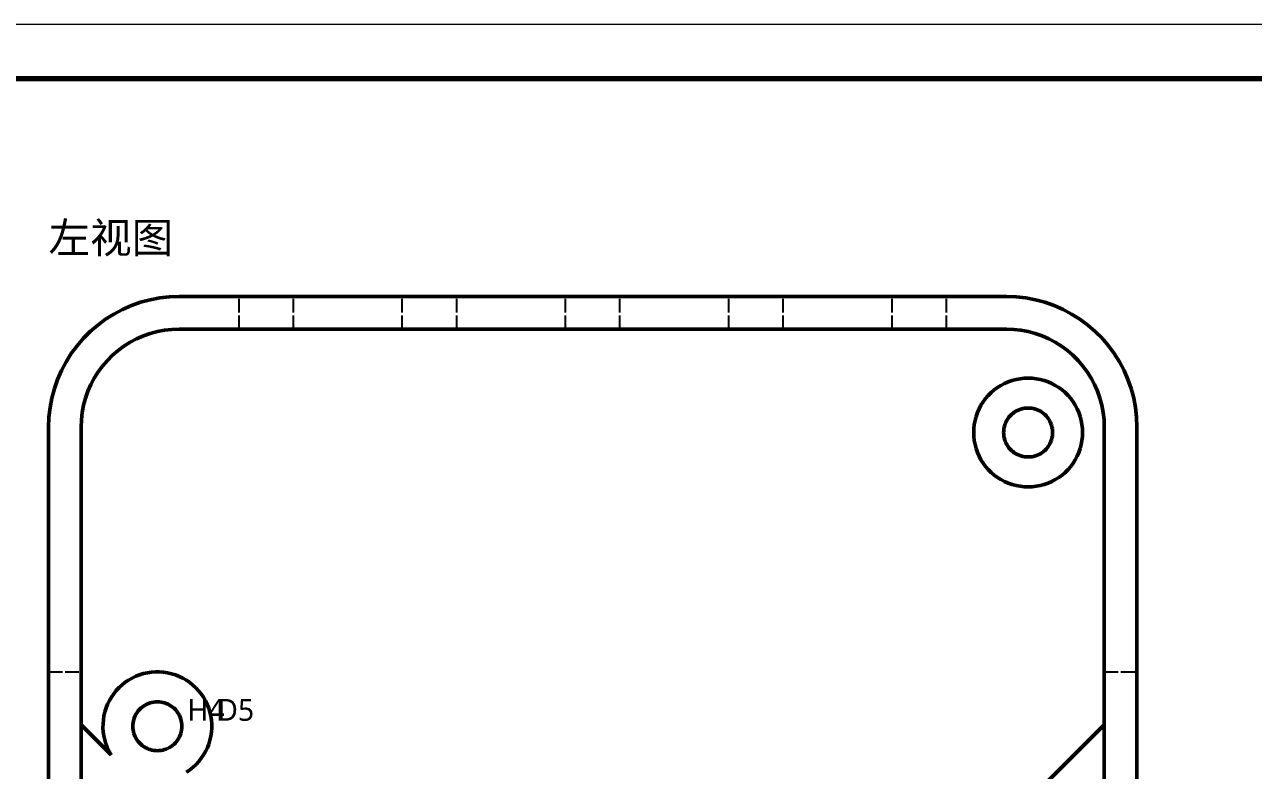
# Model space of a CAD drawing. Header units: millimetres. Extents: x 0 to 420, y 0 to 297.
# Drawn here: x 107.3 to 220.2, y 228.4 to 297 of the extents above; entities that cross this region are included whole.
import ezdxf

# ---------------------------------------------------------------- set-up
doc = ezdxf.new("R2010")
doc.units = ezdxf.units.MM
doc.linetypes.add('DASHED', pattern=[1.524, 1.27, -0.254])
for name, color, linetype, lineweight in [('DIM', 3, 'CONTINUOUS', 18), ('FRAME', 7, 'CONTINUOUS', 70), ('HIDDEN', 8, 'DASHED', 25), ('TEXT', 7, 'CONTINUOUS', 25), ('VISIBLE', 7, 'CONTINUOUS', 50)]:
    doc.layers.add(name, color=color, linetype=linetype, lineweight=lineweight)
doc.styles.add('CJK', font='NotoSansCJK-Regular.ttc')

msp = doc.modelspace()

# ---------------------------------------------------------------- linework, layer by layer
at = {"layer": 'FRAME', "lineweight": 18}
msp.add_lwpolyline([(0, 0), (420, 0), (420, 297), (0, 297)], close=True, dxfattribs=at)
at = {"layer": 'FRAME'}
msp.add_lwpolyline([(25, 5), (415, 5), (415, 292), (25, 292)], close=True, dxfattribs=at)
at = {"layer": 'HIDDEN'}
for points in [[(116.2934, 270.81163), (117.11591, 271.17048)], [(117.11591, 271.17048), (117.96294, 271.46687)], [(117.96294, 271.46687), (118.82975, 271.69913)], [(118.82975, 271.69913), (119.71149, 271.86597)], [(119.71149, 271.86597), (120.60324, 271.96645)], [(120.60324, 271.96645), (121.5, 272)], [(121.5, 272), (197.5, 272)], [(127, 269), (127, 272)], [(127, 269), (127, 272)], [(127, 272), (132, 272)], [(127, 272), (132, 272)], [(132, 269), (132, 272)], [(132, 269), (132, 272)], [(142, 269), (142, 272)], [(142, 269), (142, 272)], [(142, 272), (147, 272)], [(142, 272), (147, 272)], [(147, 269), (147, 272)], [(147, 269), (147, 272)], [(157, 269), (157, 272)], [(157, 269), (157, 272)], [(157, 272), (162, 272)], [(157, 272), (162, 272)], [(162, 269), (162, 272)], [(162, 269), (162, 272)], [(172, 269), (172, 272)], [(172, 269), (172, 272)], [(172, 272), (177, 272)], [(172, 272), (177, 272)], [(177, 269), (177, 272)], [(177, 269), (177, 272)], [(187, 269), (187, 272)], [(187, 269), (187, 272)], [(187, 272), (192, 272)], [(187, 272), (192, 272)], [(192, 269), (192, 272)], [(192, 269), (192, 272)], [(197.5, 272), (198.39676, 271.96645)], [(198.39676, 271.96645), (199.28851, 271.86597)], [(199.28851, 271.86597), (200.17025, 271.69913)], [(200.17025, 271.69913), (201.03706, 271.46687)], [(201.03706, 271.46687), (201.88409, 271.17048)], [(201.88409, 271.17048), (202.7066, 270.81163)], [(114.01812, 269.38198), (114.74016, 269.91487)], [(114.74016, 269.91487), (115.5, 270.3923)], [(115.5, 270.3923), (116.2934, 270.81163)], [(202.7066, 270.81163), (203.5, 270.3923)], [(203.5, 270.3923), (204.25984, 269.91487)], [(204.25984, 269.91487), (204.98188, 269.38198)], [(112.70338, 268.16207), (113.33793, 268.79662)], [(113.33793, 268.79662), (114.01812, 269.38198)], [(118.8472, 268.60016), (119.49731, 268.77435)], [(118.8472, 268.60016), (119.49731, 268.77435)], [(118.8472, 268.60016), (119.49731, 268.77435)], [(119.49731, 268.77435), (120.15862, 268.89948)], [(119.49731, 268.77435), (120.15862, 268.89948)], [(119.49731, 268.77435), (120.15862, 268.89948)], [(120.15862, 268.89948), (120.82743, 268.97483)], [(120.15862, 268.89948), (120.82743, 268.97483)], [(120.15862, 268.89948), (120.82743, 268.97483)], [(120.82743, 268.97483), (121.5, 269)], [(120.82743, 268.97483), (121.5, 269)], [(120.82743, 268.97483), (121.5, 269)], [(121.5, 269), (197.5, 269)], [(121.5, 269), (197.5, 269)], [(121.5, 269), (197.5, 269)], [(127, 269), (132, 269)], [(127, 269), (132, 269)], [(142, 269), (147, 269)], [(142, 269), (147, 269)], [(157, 269), (162, 269)], [(157, 269), (162, 269)], [(172, 269), (177, 269)], [(172, 269), (177, 269)], [(187, 269), (192, 269)], [(187, 269), (192, 269)], [(197.5, 269), (198.17257, 268.97483)], [(197.5, 269), (198.17257, 268.97483)], [(197.5, 269), (198.17257, 268.97483)], [(198.17257, 268.97483), (198.84138, 268.89948)], [(198.17257, 268.97483), (198.84138, 268.89948)], [(198.17257, 268.97483), (198.84138, 268.89948)], [(198.84138, 268.89948), (199.50269, 268.77435)], [(198.84138, 268.89948), (199.50269, 268.77435)], [(198.84138, 268.89948), (199.50269, 268.77435)], [(199.50269, 268.77435), (200.1528, 268.60016)], [(199.50269, 268.77435), (200.1528, 268.60016)], [(199.50269, 268.77435), (200.1528, 268.60016)], [(204.98188, 269.38198), (205.66207, 268.79662)], [(205.66207, 268.79662), (206.29662, 268.16207)], [(112.11802, 267.48188), (112.70338, 268.16207)], [(116.43012, 267.43615), (117, 267.79423)], [(116.43012, 267.43615), (117, 267.79423)], [(116.43012, 267.43615), (117, 267.79423)], [(117, 267.79423), (117.59505, 268.10872)], [(117, 267.79423), (117.59505, 268.10872)], [(117, 267.79423), (117.59505, 268.10872)], [(117.59505, 268.10872), (118.21193, 268.37786)], [(117.59505, 268.10872), (118.21193, 268.37786)], [(117.59505, 268.10872), (118.21193, 268.37786)], [(118.21193, 268.37786), (118.8472, 268.60016)], [(118.21193, 268.37786), (118.8472, 268.60016)], [(118.21193, 268.37786), (118.8472, 268.60016)], [(200.1528, 268.60016), (200.78807, 268.37786)], [(200.1528, 268.60016), (200.78807, 268.37786)], [(200.1528, 268.60016), (200.78807, 268.37786)], [(200.78807, 268.37786), (201.40495, 268.10872)], [(200.78807, 268.37786), (201.40495, 268.10872)], [(200.78807, 268.37786), (201.40495, 268.10872)], [(201.40495, 268.10872), (202, 267.79423)], [(201.40495, 268.10872), (202, 267.79423)], [(201.40495, 268.10872), (202, 267.79423)], [(202, 267.79423), (202.56988, 267.43615)], [(202, 267.79423), (202.56988, 267.43615)], [(202, 267.79423), (202.56988, 267.43615)], [(206.29662, 268.16207), (206.88198, 267.48188)], [(111.1077, 266), (111.58513, 266.75984)], [(111.58513, 266.75984), (112.11802, 267.48188)], [(114.90253, 266.12155), (115.37845, 266.59747)], [(114.90253, 266.12155), (115.37845, 266.59747)], [(114.90253, 266.12155), (115.37845, 266.59747)], [(115.37845, 266.59747), (115.88859, 267.03648)], [(115.37845, 266.59747), (115.88859, 267.03648)], [(115.37845, 266.59747), (115.88859, 267.03648)], [(115.88859, 267.03648), (116.43012, 267.43615)], [(115.88859, 267.03648), (116.43012, 267.43615)], [(115.88859, 267.03648), (116.43012, 267.43615)], [(202.56988, 267.43615), (203.11141, 267.03648)], [(202.56988, 267.43615), (203.11141, 267.03648)], [(202.56988, 267.43615), (203.11141, 267.03648)], [(203.11141, 267.03648), (203.62155, 266.59747)], [(203.11141, 267.03648), (203.62155, 266.59747)], [(203.11141, 267.03648), (203.62155, 266.59747)], [(203.62155, 266.59747), (204.09747, 266.12155)], [(203.62155, 266.59747), (204.09747, 266.12155)], [(203.62155, 266.59747), (204.09747, 266.12155)], [(206.88198, 267.48188), (207.41487, 266.75984)], [(207.41487, 266.75984), (207.8923, 266)], [(110.68837, 265.2066), (111.1077, 266)], [(114.06385, 265.06988), (114.46352, 265.61141)], [(114.06385, 265.06988), (114.46352, 265.61141)], [(114.06385, 265.06988), (114.46352, 265.61141)], [(114.46352, 265.61141), (114.90253, 266.12155)], [(114.46352, 265.61141), (114.90253, 266.12155)], [(114.46352, 265.61141), (114.90253, 266.12155)], [(204.09747, 266.12155), (204.53648, 265.61141)], [(204.09747, 266.12155), (204.53648, 265.61141)], [(204.09747, 266.12155), (204.53648, 265.61141)], [(204.53648, 265.61141), (204.93615, 265.06988)], [(204.53648, 265.61141), (204.93615, 265.06988)], [(204.53648, 265.61141), (204.93615, 265.06988)], [(207.8923, 266), (208.31163, 265.2066)], [(110.03313, 263.53706), (110.32952, 264.38409)], [(110.32952, 264.38409), (110.68837, 265.2066)], [(113.39128, 263.90495), (113.70577, 264.5)], [(113.39128, 263.90495), (113.70577, 264.5)], [(113.39128, 263.90495), (113.70577, 264.5)], [(113.70577, 264.5), (114.06385, 265.06988)], [(113.70577, 264.5), (114.06385, 265.06988)], [(113.70577, 264.5), (114.06385, 265.06988)], [(198.02622, 264.27786), (197.67329, 264.15437)], [(198.3874, 264.37464), (198.02622, 264.27786)], [(198.75479, 264.44415), (198.3874, 264.37464)], [(199.12635, 264.48602), (198.75479, 264.44415)], [(199.5, 264.5), (199.12635, 264.48602)], [(199.87365, 264.48602), (199.5, 264.5)], [(200.24521, 264.44415), (199.87365, 264.48602)], [(200.6126, 264.37464), (200.24521, 264.44415)], [(200.97378, 264.27786), (200.6126, 264.37464)], [(201.32671, 264.15437), (200.97378, 264.27786)], [(204.93615, 265.06988), (205.29423, 264.5)], [(204.93615, 265.06988), (205.29423, 264.5)], [(204.93615, 265.06988), (205.29423, 264.5)], [(205.29423, 264.5), (205.60872, 263.90495)], [(205.29423, 264.5), (205.60872, 263.90495)], [(205.29423, 264.5), (205.60872, 263.90495)], [(208.31163, 265.2066), (208.67048, 264.38409)], [(208.67048, 264.38409), (208.96687, 263.53706)], [(109.80087, 262.67025), (110.03313, 263.53706)], [(112.89984, 262.6528), (113.12214, 263.28807)], [(112.89984, 262.6528), (113.12214, 263.28807)], [(112.89984, 262.6528), (113.12214, 263.28807)], [(113.12214, 263.28807), (113.39128, 263.90495)], [(113.12214, 263.28807), (113.39128, 263.90495)], [(113.12214, 263.28807), (113.39128, 263.90495)], [(196.09914, 263.16526), (195.83474, 262.90086)], [(196.38255, 263.40916), (196.09914, 263.16526)], [(196.6834, 263.63119), (196.38255, 263.40916)], [(197, 263.83013), (196.6834, 263.63119)], [(197.33058, 264.00484), (197, 263.83013)], [(197.67329, 264.15437), (197.33058, 264.00484)], [(201.66942, 264.00484), (201.32671, 264.15437)], [(202, 263.83013), (201.66942, 264.00484)], [(202.3166, 263.63119), (202, 263.83013)], [(202.61745, 263.40916), (202.3166, 263.63119)], [(202.90086, 263.16526), (202.61745, 263.40916)], [(203.16526, 262.90086), (202.90086, 263.16526)], [(205.60872, 263.90495), (205.87786, 263.28807)], [(205.60872, 263.90495), (205.87786, 263.28807)], [(205.60872, 263.90495), (205.87786, 263.28807)], [(205.87786, 263.28807), (206.10016, 262.6528)], [(205.87786, 263.28807), (206.10016, 262.6528)], [(205.87786, 263.28807), (206.10016, 262.6528)], [(208.96687, 263.53706), (209.19913, 262.67025)], [(109.63403, 261.78851), (109.80087, 262.67025)], [(112.60052, 261.34138), (112.72565, 262.00269)], [(112.60052, 261.34138), (112.72565, 262.00269)], [(112.60052, 261.34138), (112.72565, 262.00269)], [(112.72565, 262.00269), (112.89984, 262.6528)], [(112.72565, 262.00269), (112.89984, 262.6528)], [(112.72565, 262.00269), (112.89984, 262.6528)], [(195.16987, 262), (194.99516, 261.66942)], [(195.36881, 262.3166), (195.16987, 262)], [(195.59084, 262.61745), (195.36881, 262.3166)], [(195.83474, 262.90086), (195.59084, 262.61745)], [(203.40916, 262.61745), (203.16526, 262.90086)], [(203.63119, 262.3166), (203.40916, 262.61745)], [(203.83013, 262), (203.63119, 262.3166)], [(204.00484, 261.66942), (203.83013, 262)], [(206.10016, 262.6528), (206.27435, 262.00269)], [(206.10016, 262.6528), (206.27435, 262.00269)], [(206.10016, 262.6528), (206.27435, 262.00269)], [(206.27435, 262.00269), (206.39948, 261.34138)], [(206.27435, 262.00269), (206.39948, 261.34138)], [(206.27435, 262.00269), (206.39948, 261.34138)], [(209.19913, 262.67025), (209.36597, 261.78851)], [(109.5, 260), (109.53355, 260.89676)], [(109.53355, 260.89676), (109.63403, 261.78851)], [(112.52517, 260.67257), (112.60052, 261.34138)], [(112.52517, 260.67257), (112.60052, 261.34138)], [(112.52517, 260.67257), (112.60052, 261.34138)], [(194.72214, 260.97378), (194.62536, 260.6126)], [(194.84563, 261.32671), (194.72214, 260.97378)], [(194.99516, 261.66942), (194.84563, 261.32671)], [(197.74088, 260.90285), (197.64096, 260.76747)], [(197.85063, 261.03039), (197.74088, 260.90285)], [(197.96961, 261.14937), (197.85063, 261.03039)], [(198.09715, 261.25912), (197.96961, 261.14937)], [(198.23253, 261.35904), (198.09715, 261.25912)], [(198.375, 261.44856), (198.23253, 261.35904)], [(198.52376, 261.52718), (198.375, 261.44856)], [(198.67798, 261.59447), (198.52376, 261.52718)], [(198.8368, 261.65004), (198.67798, 261.59447)], [(198.99933, 261.69359), (198.8368, 261.65004)], [(199.16465, 261.72487), (198.99933, 261.69359)], [(199.33186, 261.74371), (199.16465, 261.72487)], [(199.5, 261.75), (199.33186, 261.74371)], [(199.66814, 261.74371), (199.5, 261.75)], [(199.83535, 261.72487), (199.66814, 261.74371)], [(200.00067, 261.69359), (199.83535, 261.72487)], [(200.1632, 261.65004), (200.00067, 261.69359)], [(200.32202, 261.59447), (200.1632, 261.65004)], [(200.47624, 261.52718), (200.32202, 261.59447)], [(200.625, 261.44856), (200.47624, 261.52718)], [(200.76747, 261.35904), (200.625, 261.44856)], [(200.90285, 261.25912), (200.76747, 261.35904)], [(201.03039, 261.14937), (200.90285, 261.25912)], [(201.14937, 261.03039), (201.03039, 261.14937)], [(201.25912, 260.90285), (201.14937, 261.03039)], [(201.35904, 260.76747), (201.25912, 260.90285)], [(204.15437, 261.32671), (204.00484, 261.66942)], [(204.27786, 260.97378), (204.15437, 261.32671)], [(204.37464, 260.6126), (204.27786, 260.97378)], [(206.39948, 261.34138), (206.47483, 260.67257)], [(206.39948, 261.34138), (206.47483, 260.67257)], [(206.39948, 261.34138), (206.47483, 260.67257)], [(209.36597, 261.78851), (209.46645, 260.89676)], [(209.46645, 260.89676), (209.5, 260)], [(109.5, 145), (109.5, 260)], [(112.5, 260), (112.52517, 260.67257)], [(112.5, 260), (112.52517, 260.67257)], [(112.5, 260), (112.52517, 260.67257)], [(112.5, 232.62132), (112.5, 260)], [(112.5, 237.5), (112.5, 260)], [(112.5, 237.5), (112.5, 260)], [(194.51398, 259.87365), (194.5, 259.5)], [(194.55585, 260.24521), (194.51398, 259.87365)], [(194.62536, 260.6126), (194.55585, 260.24521)], [(197.27513, 259.83535), (197.25629, 259.66814)], [(197.30641, 260.00067), (197.27513, 259.83535)], [(197.34996, 260.1632), (197.30641, 260.00067)], [(197.40553, 260.32202), (197.34996, 260.1632)], [(197.47282, 260.47624), (197.40553, 260.32202)], [(197.55144, 260.625), (197.47282, 260.47624)], [(197.64096, 260.76747), (197.55144, 260.625)], [(201.44856, 260.625), (201.35904, 260.76747)], [(201.52718, 260.47624), (201.44856, 260.625)], [(201.59447, 260.32202), (201.52718, 260.47624)], [(201.65004, 260.1632), (201.59447, 260.32202)], [(201.69359, 260.00067), (201.65004, 260.1632)], [(201.72487, 259.83535), (201.69359, 260.00067)], [(201.74371, 259.66814), (201.72487, 259.83535)], [(204.44415, 260.24521), (204.37464, 260.6126)], [(204.48602, 259.87365), (204.44415, 260.24521)], [(204.5, 259.5), (204.48602, 259.87365)], [(206.47483, 260.67257), (206.5, 260)], [(206.47483, 260.67257), (206.5, 260)], [(206.47483, 260.67257), (206.5, 260)], [(206.5, 260), (206.5, 232.62132)], [(206.5, 260), (206.5, 237.5)], [(206.5, 260), (206.5, 237.5)], [(209.5, 260), (209.5, 145)], [(194.5, 259.5), (194.51398, 259.12635)], [(194.51398, 259.12635), (194.55585, 258.75479)], [(194.55585, 258.75479), (194.62536, 258.3874)], [(197.25629, 259.66814), (197.25, 259.5)], [(197.25, 259.5), (197.25629, 259.33186)], [(197.25629, 259.33186), (197.27513, 259.16465)], [(197.27513, 259.16465), (197.30641, 258.99933)], [(197.30641, 258.99933), (197.34996, 258.8368)], [(197.34996, 258.8368), (197.40553, 258.67798)], [(197.40553, 258.67798), (197.47282, 258.52376)], [(201.52718, 258.52376), (201.59447, 258.67798)], [(201.59447, 258.67798), (201.65004, 258.8368)], [(201.65004, 258.8368), (201.69359, 258.99933)], [(201.69359, 258.99933), (201.72487, 259.16465)], [(201.72487, 259.16465), (201.74371, 259.33186)], [(201.75, 259.5), (201.74371, 259.66814)], [(201.74371, 259.33186), (201.75, 259.5)], [(204.37464, 258.3874), (204.44415, 258.75479)], [(204.44415, 258.75479), (204.48602, 259.12635)], [(204.48602, 259.12635), (204.5, 259.5)], [(194.62536, 258.3874), (194.72214, 258.02622)], [(194.72214, 258.02622), (194.84563, 257.67329)], [(194.84563, 257.67329), (194.99516, 257.33058)], [(197.47282, 258.52376), (197.55144, 258.375)], [(197.55144, 258.375), (197.64096, 258.23253)], [(197.64096, 258.23253), (197.74088, 258.09715)], [(197.74088, 258.09715), (197.85063, 257.96961)], [(197.85063, 257.96961), (197.96961, 257.85063)], [(197.96961, 257.85063), (198.09715, 257.74088)], [(198.09715, 257.74088), (198.23253, 257.64096)], [(198.23253, 257.64096), (198.375, 257.55144)], [(198.375, 257.55144), (198.52376, 257.47282)], [(198.52376, 257.47282), (198.67798, 257.40553)], [(200.32202, 257.40553), (200.47624, 257.47282)], [(200.47624, 257.47282), (200.625, 257.55144)], [(200.625, 257.55144), (200.76747, 257.64096)], [(200.76747, 257.64096), (200.90285, 257.74088)], [(200.90285, 257.74088), (201.03039, 257.85063)], [(201.03039, 257.85063), (201.14937, 257.96961)], [(201.14937, 257.96961), (201.25912, 258.09715)], [(201.25912, 258.09715), (201.35904, 258.23253)], [(201.35904, 258.23253), (201.44856, 258.375)], [(201.44856, 258.375), (201.52718, 258.52376)], [(204.00484, 257.33058), (204.15437, 257.67329)], [(204.15437, 257.67329), (204.27786, 258.02622)], [(204.27786, 258.02622), (204.37464, 258.3874)], [(194.99516, 257.33058), (195.16987, 257)], [(195.16987, 257), (195.36881, 256.6834)], [(195.36881, 256.6834), (195.59084, 256.38255)], [(195.59084, 256.38255), (195.83474, 256.09914)], [(198.67798, 257.40553), (198.8368, 257.34996)], [(198.8368, 257.34996), (198.99933, 257.30641)], [(198.99933, 257.30641), (199.16465, 257.27513)], [(199.16465, 257.27513), (199.33186, 257.25629)], [(199.33186, 257.25629), (199.5, 257.25)], [(199.5, 257.25), (199.66814, 257.25629)], [(199.66814, 257.25629), (199.83535, 257.27513)], [(199.83535, 257.27513), (200.00067, 257.30641)], [(200.00067, 257.30641), (200.1632, 257.34996)], [(200.1632, 257.34996), (200.32202, 257.40553)], [(203.16526, 256.09914), (203.40916, 256.38255)], [(203.40916, 256.38255), (203.63119, 256.6834)], [(203.63119, 256.6834), (203.83013, 257)], [(203.83013, 257), (204.00484, 257.33058)], [(195.83474, 256.09914), (196.09914, 255.83474)], [(196.09914, 255.83474), (196.38255, 255.59084)], [(196.38255, 255.59084), (196.6834, 255.36881)], [(196.6834, 255.36881), (197, 255.16987)], [(197, 255.16987), (197.33058, 254.99516)], [(201.66942, 254.99516), (202, 255.16987)], [(202, 255.16987), (202.3166, 255.36881)], [(202.3166, 255.36881), (202.61745, 255.59084)], [(202.61745, 255.59084), (202.90086, 255.83474)], [(202.90086, 255.83474), (203.16526, 256.09914)], [(197.33058, 254.99516), (197.67329, 254.84563)], [(197.67329, 254.84563), (198.02622, 254.72214)], [(198.02622, 254.72214), (198.3874, 254.62536)], [(198.3874, 254.62536), (198.75479, 254.55585)], [(198.75479, 254.55585), (199.12635, 254.51398)], [(199.12635, 254.51398), (199.5, 254.5)], [(199.5, 254.5), (199.87365, 254.51398)], [(199.87365, 254.51398), (200.24521, 254.55585)], [(200.24521, 254.55585), (200.6126, 254.62536)], [(200.6126, 254.62536), (200.97378, 254.72214)], [(200.97378, 254.72214), (201.32671, 254.84563)], [(201.32671, 254.84563), (201.66942, 254.99516)], [(109.5, 237.5), (112.5, 237.5)], [(109.5, 237.5), (112.5, 237.5)], [(109.5, 145), (109.5, 237.5)], [(109.5, 145), (109.5, 237.5)], [(117.86569, 237.22536), (117.51824, 237.09049)], [(118.22222, 237.33397), (117.86569, 237.22536)], [(118.58585, 237.41572), (118.22222, 237.33397)], [(118.95456, 237.47016), (118.58585, 237.41572)], [(119.3263, 237.49698), (118.95456, 237.47016)], [(119.699, 237.49604), (119.3263, 237.49698)], [(120.0706, 237.46733), (119.699, 237.49604)], [(120.43903, 237.41103), (120.0706, 237.46733)], [(120.80225, 237.32744), (120.43903, 237.41103)], [(121.15822, 237.21702), (120.80225, 237.32744)], [(121.50498, 237.0804), (121.15822, 237.21702)], [(206.5, 237.5), (209.5, 237.5)], [(206.5, 237.5), (209.5, 237.5)], [(209.5, 237.5), (209.5, 145)], [(209.5, 237.5), (209.5, 145)], [(115.98241, 236.05339), (115.7275, 235.7815)], [(116.25688, 236.30554), (115.98241, 236.05339)], [(116.54936, 236.53655), (116.25688, 236.30554)], [(116.85824, 236.74513), (116.54936, 236.53655)], [(117.1818, 236.93012), (116.85824, 236.74513)], [(117.51824, 237.09049), (117.1818, 236.93012)], [(121.84061, 236.91832), (121.50498, 237.0804)], [(122.16322, 236.7317), (121.84061, 236.91832)], [(122.47104, 236.52156), (122.16322, 236.7317)], [(122.76235, 236.28907), (122.47104, 236.52156)], [(123.03553, 236.03553), (122.76235, 236.28907)], [(123.28907, 235.76235), (123.03553, 236.03553)], [(115.09359, 234.86295), (114.92981, 234.52815)], [(115.28184, 235.18462), (115.09359, 234.86295)], [(115.49354, 235.49137), (115.28184, 235.18462)], [(115.7275, 235.7815), (115.49354, 235.49137)], [(123.52156, 235.47104), (123.28907, 235.76235)], [(123.7317, 235.16322), (123.52156, 235.47104)], [(123.91832, 234.84061), (123.7317, 235.16322)], [(124.0804, 234.50498), (123.91832, 234.84061)], [(114.67922, 233.82667), (114.59379, 233.46389)], [(114.79143, 234.18209), (114.67922, 233.82667)], [(114.92981, 234.52815), (114.79143, 234.18209)], [(117.64096, 233.76747), (117.55144, 233.625)], [(117.74088, 233.90285), (117.64096, 233.76747)], [(117.85063, 234.03039), (117.74088, 233.90285)], [(117.96961, 234.14937), (117.85063, 234.03039)], [(118.09715, 234.25912), (117.96961, 234.14937)], [(118.23253, 234.35904), (118.09715, 234.25912)], [(118.375, 234.44856), (118.23253, 234.35904)], [(118.52376, 234.52718), (118.375, 234.44856)], [(118.67798, 234.59447), (118.52376, 234.52718)], [(118.8368, 234.65004), (118.67798, 234.59447)], [(118.99933, 234.69359), (118.8368, 234.65004)], [(119.16465, 234.72487), (118.99933, 234.69359)], [(119.33186, 234.74371), (119.16465, 234.72487)], [(119.5, 234.75), (119.33186, 234.74371)], [(119.66814, 234.74371), (119.5, 234.75)], [(119.83535, 234.72487), (119.66814, 234.74371)], [(120.00067, 234.69359), (119.83535, 234.72487)], [(120.1632, 234.65004), (120.00067, 234.69359)], [(120.32202, 234.59447), (120.1632, 234.65004)], [(120.47624, 234.52718), (120.32202, 234.59447)], [(120.625, 234.44856), (120.47624, 234.52718)], [(120.76747, 234.35904), (120.625, 234.44856)], [(120.90285, 234.25912), (120.76747, 234.35904)], [(121.03039, 234.14937), (120.90285, 234.25912)], [(121.14937, 234.03039), (121.03039, 234.14937)], [(121.25912, 233.90285), (121.14937, 234.03039)], [(121.35904, 233.76747), (121.25912, 233.90285)], [(121.44856, 233.625), (121.35904, 233.76747)], [(124.21702, 234.15822), (124.0804, 234.50498)], [(124.32744, 233.80225), (124.21702, 234.15822)], [(124.41103, 233.43903), (124.32744, 233.80225)], [(112.5, 232.62132), (115.24155, 229.87977)], [(112.5, 228.37868), (112.5, 232.62132)], [(114.50503, 232.7243), (114.5022, 232.3516)], [(114.53562, 233.09575), (114.50503, 232.7243)], [(114.59379, 233.46389), (114.53562, 233.09575)], [(117.25629, 232.66814), (117.25, 232.5)], [(117.27513, 232.83535), (117.25629, 232.66814)], [(117.30641, 233.00067), (117.27513, 232.83535)], [(117.34996, 233.1632), (117.30641, 233.00067)], [(117.40553, 233.32202), (117.34996, 233.1632)], [(117.47282, 233.47624), (117.40553, 233.32202)], [(117.55144, 233.625), (117.47282, 233.47624)], [(121.52718, 233.47624), (121.44856, 233.625)], [(121.59447, 233.32202), (121.52718, 233.47624)], [(121.65004, 233.1632), (121.59447, 233.32202)], [(121.69359, 233.00067), (121.65004, 233.1632)], [(121.72487, 232.83535), (121.69359, 233.00067)], [(121.74371, 232.66814), (121.72487, 232.83535)], [(121.75, 232.5), (121.74371, 232.66814)], [(124.46733, 233.0706), (124.41103, 233.43903)], [(124.49604, 232.699), (124.46733, 233.0706)], [(124.49698, 232.3263), (124.49604, 232.699)], [(206.5, 232.62132), (173.60509, 199.72641)], [(206.5, 232.62132), (206.5, 228.37868)], [(114.5022, 232.3516), (114.52714, 231.97973)], [(114.52714, 231.97973), (114.57971, 231.61075)], [(114.57971, 231.61075), (114.65962, 231.24671)], [(117.25, 232.5), (117.25629, 232.33186)], [(117.25629, 232.33186), (117.27513, 232.16465)], [(117.27513, 232.16465), (117.30641, 231.99933)], [(117.30641, 231.99933), (117.34996, 231.8368)], [(117.34996, 231.8368), (117.40553, 231.67798)], [(117.40553, 231.67798), (117.47282, 231.52376)], [(117.47282, 231.52376), (117.55144, 231.375)], [(121.44856, 231.375), (121.52718, 231.52376)], [(121.52718, 231.52376), (121.59447, 231.67798)], [(121.59447, 231.67798), (121.65004, 231.8368)], [(121.65004, 231.8368), (121.69359, 231.99933)], [(121.69359, 231.99933), (121.72487, 232.16465)], [(121.72487, 232.16465), (121.74371, 232.33186)], [(121.74371, 232.33186), (121.75, 232.5)], [(124.33397, 231.22222), (124.41572, 231.58585)], [(124.41572, 231.58585), (124.47016, 231.95456)], [(124.47016, 231.95456), (124.49698, 232.3263)], [(114.65962, 231.24671), (114.76643, 230.88963)], [(114.76643, 230.88963), (114.89953, 230.54151)], [(114.89953, 230.54151), (115.0582, 230.20426)], [(117.55144, 231.375), (117.64096, 231.23253)], [(117.64096, 231.23253), (117.74088, 231.09715)], [(117.74088, 231.09715), (117.85063, 230.96961)], [(117.85063, 230.96961), (117.96961, 230.85063)], [(117.96961, 230.85063), (118.09715, 230.74088)], [(118.09715, 230.74088), (118.23253, 230.64096)], [(118.23253, 230.64096), (118.375, 230.55144)], [(118.375, 230.55144), (118.52376, 230.47282)], [(118.52376, 230.47282), (118.67798, 230.40553)], [(118.67798, 230.40553), (118.8368, 230.34996)], [(118.8368, 230.34996), (118.99933, 230.30641)], [(120.00067, 230.30641), (120.1632, 230.34996)], [(120.1632, 230.34996), (120.32202, 230.40553)], [(120.32202, 230.40553), (120.47624, 230.47282)], [(120.47624, 230.47282), (120.625, 230.55144)], [(120.625, 230.55144), (120.76747, 230.64096)], [(120.76747, 230.64096), (120.90285, 230.74088)], [(120.90285, 230.74088), (121.03039, 230.85063)], [(121.03039, 230.85063), (121.14937, 230.96961)], [(121.14937, 230.96961), (121.25912, 231.09715)], [(121.25912, 231.09715), (121.35904, 231.23253)], [(121.35904, 231.23253), (121.44856, 231.375)], [(123.93012, 230.1818), (124.09049, 230.51824)], [(124.09049, 230.51824), (124.22536, 230.86569)], [(124.22536, 230.86569), (124.33397, 231.22222)], [(115.0582, 230.20426), (115.24155, 229.87977)], [(118.99933, 230.30641), (119.16465, 230.27513)], [(119.16465, 230.27513), (119.33186, 230.25629)], [(119.33186, 230.25629), (119.5, 230.25)], [(119.5, 230.25), (119.66814, 230.25629)], [(119.66814, 230.25629), (119.83535, 230.27513)], [(119.83535, 230.27513), (120.00067, 230.30641)], [(123.05339, 228.98241), (123.30554, 229.25688)], [(123.30554, 229.25688), (123.53655, 229.54936)], [(123.53655, 229.54936), (123.74513, 229.85824)], [(123.74513, 229.85824), (123.93012, 230.1818)], [(122.18462, 228.28184), (122.49137, 228.49354)], [(122.49137, 228.49354), (122.7815, 228.7275)], [(122.7815, 228.7275), (123.05339, 228.98241)]]:
    msp.add_lwpolyline(points, dxfattribs=at)
at = {"layer": 'VISIBLE'}
for points in [[(116.2934, 270.81163), (117.11591, 271.17048)], [(117.11591, 271.17048), (117.96294, 271.46687)], [(117.96294, 271.46687), (118.82975, 271.69913)], [(118.82975, 271.69913), (119.71149, 271.86597)], [(119.71149, 271.86597), (120.60324, 271.96645)], [(120.60324, 271.96645), (121.5, 272)], [(121.5, 272), (197.5, 272)], [(197.5, 272), (198.39676, 271.96645)], [(198.39676, 271.96645), (199.28851, 271.86597)], [(199.28851, 271.86597), (200.17025, 271.69913)], [(200.17025, 271.69913), (201.03706, 271.46687)], [(201.03706, 271.46687), (201.88409, 271.17048)], [(201.88409, 271.17048), (202.7066, 270.81163)], [(114.01812, 269.38198), (114.74016, 269.91487)], [(114.74016, 269.91487), (115.5, 270.3923)], [(115.5, 270.3923), (116.2934, 270.81163)], [(202.7066, 270.81163), (203.5, 270.3923)], [(203.5, 270.3923), (204.25984, 269.91487)], [(204.25984, 269.91487), (204.98188, 269.38198)], [(112.70338, 268.16207), (113.33793, 268.79662)], [(113.33793, 268.79662), (114.01812, 269.38198)], [(118.8472, 268.60016), (119.49731, 268.77435)], [(119.49731, 268.77435), (120.15862, 268.89948)], [(120.15862, 268.89948), (120.82743, 268.97483)], [(120.82743, 268.97483), (121.5, 269)], [(197.5, 269), (121.5, 269)], [(197.5, 269), (198.17257, 268.97483)], [(198.17257, 268.97483), (198.84138, 268.89948)], [(198.84138, 268.89948), (199.50269, 268.77435)], [(199.50269, 268.77435), (200.1528, 268.60016)], [(204.98188, 269.38198), (205.66207, 268.79662)], [(205.66207, 268.79662), (206.29662, 268.16207)], [(112.11802, 267.48188), (112.70338, 268.16207)], [(116.43012, 267.43615), (117, 267.79423)], [(117, 267.79423), (117.59505, 268.10872)], [(117.59505, 268.10872), (118.21193, 268.37786)], [(118.21193, 268.37786), (118.8472, 268.60016)], [(200.1528, 268.60016), (200.78807, 268.37786)], [(200.78807, 268.37786), (201.40495, 268.10872)], [(201.40495, 268.10872), (202, 267.79423)], [(202, 267.79423), (202.56988, 267.43615)], [(206.29662, 268.16207), (206.88198, 267.48188)], [(111.1077, 266), (111.58513, 266.75984)], [(111.58513, 266.75984), (112.11802, 267.48188)], [(114.90253, 266.12155), (115.37845, 266.59747)], [(115.37845, 266.59747), (115.88859, 267.03648)], [(115.88859, 267.03648), (116.43012, 267.43615)], [(202.56988, 267.43615), (203.11141, 267.03648)], [(203.11141, 267.03648), (203.62155, 266.59747)], [(203.62155, 266.59747), (204.09747, 266.12155)], [(206.88198, 267.48188), (207.41487, 266.75984)], [(207.41487, 266.75984), (207.8923, 266)], [(110.68837, 265.2066), (111.1077, 266)], [(114.06385, 265.06988), (114.46352, 265.61141)], [(114.46352, 265.61141), (114.90253, 266.12155)], [(204.09747, 266.12155), (204.53648, 265.61141)], [(204.53648, 265.61141), (204.93615, 265.06988)], [(207.8923, 266), (208.31163, 265.2066)], [(110.03313, 263.53706), (110.32952, 264.38409)], [(110.32952, 264.38409), (110.68837, 265.2066)], [(113.39128, 263.90495), (113.70577, 264.5)], [(113.70577, 264.5), (114.06385, 265.06988)], [(198.02622, 264.27786), (197.67329, 264.15437)], [(198.3874, 264.37464), (198.02622, 264.27786)], [(198.75479, 264.44415), (198.3874, 264.37464)], [(199.12635, 264.48602), (198.75479, 264.44415)], [(199.5, 264.5), (199.12635, 264.48602)], [(199.87365, 264.48602), (199.5, 264.5)], [(200.24521, 264.44415), (199.87365, 264.48602)], [(200.6126, 264.37464), (200.24521, 264.44415)], [(200.97378, 264.27786), (200.6126, 264.37464)], [(201.32671, 264.15437), (200.97378, 264.27786)], [(204.93615, 265.06988), (205.29423, 264.5)], [(205.29423, 264.5), (205.60872, 263.90495)], [(208.31163, 265.2066), (208.67048, 264.38409)], [(208.67048, 264.38409), (208.96687, 263.53706)], [(109.80087, 262.67025), (110.03313, 263.53706)], [(112.89984, 262.6528), (113.12214, 263.28807)], [(113.12214, 263.28807), (113.39128, 263.90495)], [(196.09914, 263.16526), (195.83474, 262.90086)], [(196.38255, 263.40916), (196.09914, 263.16526)], [(196.6834, 263.63119), (196.38255, 263.40916)], [(197, 263.83013), (196.6834, 263.63119)], [(197.33058, 264.00484), (197, 263.83013)], [(197.67329, 264.15437), (197.33058, 264.00484)], [(201.66942, 264.00484), (201.32671, 264.15437)], [(202, 263.83013), (201.66942, 264.00484)], [(202.3166, 263.63119), (202, 263.83013)], [(202.61745, 263.40916), (202.3166, 263.63119)], [(202.90086, 263.16526), (202.61745, 263.40916)], [(203.16526, 262.90086), (202.90086, 263.16526)], [(205.60872, 263.90495), (205.87786, 263.28807)], [(205.87786, 263.28807), (206.10016, 262.6528)], [(208.96687, 263.53706), (209.19913, 262.67025)], [(109.63403, 261.78851), (109.80087, 262.67025)], [(112.60052, 261.34138), (112.72565, 262.00269)], [(112.72565, 262.00269), (112.89984, 262.6528)], [(195.16987, 262), (194.99516, 261.66942)], [(195.36881, 262.3166), (195.16987, 262)], [(195.59084, 262.61745), (195.36881, 262.3166)], [(195.83474, 262.90086), (195.59084, 262.61745)], [(203.40916, 262.61745), (203.16526, 262.90086)], [(203.63119, 262.3166), (203.40916, 262.61745)], [(203.83013, 262), (203.63119, 262.3166)], [(204.00484, 261.66942), (203.83013, 262)], [(206.10016, 262.6528), (206.27435, 262.00269)], [(206.27435, 262.00269), (206.39948, 261.34138)], [(209.19913, 262.67025), (209.36597, 261.78851)], [(109.5, 260), (109.53355, 260.89676)], [(109.53355, 260.89676), (109.63403, 261.78851)], [(112.52517, 260.67257), (112.60052, 261.34138)], [(194.72214, 260.97378), (194.62536, 260.6126)], [(194.84563, 261.32671), (194.72214, 260.97378)], [(194.99516, 261.66942), (194.84563, 261.32671)], [(197.74088, 260.90285), (197.64096, 260.76747)], [(197.85063, 261.03039), (197.74088, 260.90285)], [(197.96961, 261.14937), (197.85063, 261.03039)], [(198.09715, 261.25912), (197.96961, 261.14937)], [(198.23253, 261.35904), (198.09715, 261.25912)], [(198.375, 261.44856), (198.23253, 261.35904)], [(198.52376, 261.52718), (198.375, 261.44856)], [(198.67798, 261.59447), (198.52376, 261.52718)], [(198.8368, 261.65004), (198.67798, 261.59447)], [(198.99933, 261.69359), (198.8368, 261.65004)], [(199.16465, 261.72487), (198.99933, 261.69359)], [(199.33186, 261.74371), (199.16465, 261.72487)], [(199.5, 261.75), (199.33186, 261.74371)], [(199.66814, 261.74371), (199.5, 261.75)], [(199.83535, 261.72487), (199.66814, 261.74371)], [(200.00067, 261.69359), (199.83535, 261.72487)], [(200.1632, 261.65004), (200.00067, 261.69359)], [(200.32202, 261.59447), (200.1632, 261.65004)], [(200.47624, 261.52718), (200.32202, 261.59447)], [(200.625, 261.44856), (200.47624, 261.52718)], [(200.76747, 261.35904), (200.625, 261.44856)], [(200.90285, 261.25912), (200.76747, 261.35904)], [(201.03039, 261.14937), (200.90285, 261.25912)], [(201.14937, 261.03039), (201.03039, 261.14937)], [(201.25912, 260.90285), (201.14937, 261.03039)], [(201.35904, 260.76747), (201.25912, 260.90285)], [(204.15437, 261.32671), (204.00484, 261.66942)], [(204.27786, 260.97378), (204.15437, 261.32671)], [(204.37464, 260.6126), (204.27786, 260.97378)], [(206.39948, 261.34138), (206.47483, 260.67257)], [(209.36597, 261.78851), (209.46645, 260.89676)], [(209.46645, 260.89676), (209.5, 260)], [(109.5, 145), (109.5, 260)], [(112.5, 260), (112.52517, 260.67257)], [(112.5, 260), (112.5, 145)], [(194.51398, 259.87365), (194.5, 259.5)], [(194.55585, 260.24521), (194.51398, 259.87365)], [(194.62536, 260.6126), (194.55585, 260.24521)], [(197.27513, 259.83535), (197.25629, 259.66814)], [(197.30641, 260.00067), (197.27513, 259.83535)], [(197.34996, 260.1632), (197.30641, 260.00067)], [(197.40553, 260.32202), (197.34996, 260.1632)], [(197.47282, 260.47624), (197.40553, 260.32202)], [(197.55144, 260.625), (197.47282, 260.47624)], [(197.64096, 260.76747), (197.55144, 260.625)], [(201.44856, 260.625), (201.35904, 260.76747)], [(201.52718, 260.47624), (201.44856, 260.625)], [(201.59447, 260.32202), (201.52718, 260.47624)], [(201.65004, 260.1632), (201.59447, 260.32202)], [(201.69359, 260.00067), (201.65004, 260.1632)], [(201.72487, 259.83535), (201.69359, 260.00067)], [(201.74371, 259.66814), (201.72487, 259.83535)], [(204.44415, 260.24521), (204.37464, 260.6126)], [(204.48602, 259.87365), (204.44415, 260.24521)], [(204.5, 259.5), (204.48602, 259.87365)], [(206.47483, 260.67257), (206.5, 260)], [(206.5, 145), (206.5, 260)], [(209.5, 260), (209.5, 145)], [(194.5, 259.5), (194.51398, 259.12635)], [(194.51398, 259.12635), (194.55585, 258.75479)], [(194.55585, 258.75479), (194.62536, 258.3874)], [(197.25629, 259.66814), (197.25, 259.5)], [(197.25, 259.5), (197.25629, 259.33186)], [(197.25629, 259.33186), (197.27513, 259.16465)], [(197.27513, 259.16465), (197.30641, 258.99933)], [(197.30641, 258.99933), (197.34996, 258.8368)], [(197.34996, 258.8368), (197.40553, 258.67798)], [(197.40553, 258.67798), (197.47282, 258.52376)], [(201.52718, 258.52376), (201.59447, 258.67798)], [(201.59447, 258.67798), (201.65004, 258.8368)], [(201.65004, 258.8368), (201.69359, 258.99933)], [(201.69359, 258.99933), (201.72487, 259.16465)], [(201.72487, 259.16465), (201.74371, 259.33186)], [(201.75, 259.5), (201.74371, 259.66814)], [(201.74371, 259.33186), (201.75, 259.5)], [(204.37464, 258.3874), (204.44415, 258.75479)], [(204.44415, 258.75479), (204.48602, 259.12635)], [(204.48602, 259.12635), (204.5, 259.5)], [(194.62536, 258.3874), (194.72214, 258.02622)], [(194.72214, 258.02622), (194.84563, 257.67329)], [(194.84563, 257.67329), (194.99516, 257.33058)], [(197.47282, 258.52376), (197.55144, 258.375)], [(197.55144, 258.375), (197.64096, 258.23253)], [(197.64096, 258.23253), (197.74088, 258.09715)], [(197.74088, 258.09715), (197.85063, 257.96961)], [(197.85063, 257.96961), (197.96961, 257.85063)], [(197.96961, 257.85063), (198.09715, 257.74088)], [(198.09715, 257.74088), (198.23253, 257.64096)], [(198.23253, 257.64096), (198.375, 257.55144)], [(198.375, 257.55144), (198.52376, 257.47282)], [(198.52376, 257.47282), (198.67798, 257.40553)], [(200.32202, 257.40553), (200.47624, 257.47282)], [(200.47624, 257.47282), (200.625, 257.55144)], [(200.625, 257.55144), (200.76747, 257.64096)], [(200.76747, 257.64096), (200.90285, 257.74088)], [(200.90285, 257.74088), (201.03039, 257.85063)], [(201.03039, 257.85063), (201.14937, 257.96961)], [(201.14937, 257.96961), (201.25912, 258.09715)], [(201.25912, 258.09715), (201.35904, 258.23253)], [(201.35904, 258.23253), (201.44856, 258.375)], [(201.44856, 258.375), (201.52718, 258.52376)], [(204.00484, 257.33058), (204.15437, 257.67329)], [(204.15437, 257.67329), (204.27786, 258.02622)], [(204.27786, 258.02622), (204.37464, 258.3874)], [(194.99516, 257.33058), (195.16987, 257)], [(195.16987, 257), (195.36881, 256.6834)], [(195.36881, 256.6834), (195.59084, 256.38255)], [(195.59084, 256.38255), (195.83474, 256.09914)], [(198.67798, 257.40553), (198.8368, 257.34996)], [(198.8368, 257.34996), (198.99933, 257.30641)], [(198.99933, 257.30641), (199.16465, 257.27513)], [(199.16465, 257.27513), (199.33186, 257.25629)], [(199.33186, 257.25629), (199.5, 257.25)], [(199.5, 257.25), (199.66814, 257.25629)], [(199.66814, 257.25629), (199.83535, 257.27513)], [(199.83535, 257.27513), (200.00067, 257.30641)], [(200.00067, 257.30641), (200.1632, 257.34996)], [(200.1632, 257.34996), (200.32202, 257.40553)], [(203.16526, 256.09914), (203.40916, 256.38255)], [(203.40916, 256.38255), (203.63119, 256.6834)], [(203.63119, 256.6834), (203.83013, 257)], [(203.83013, 257), (204.00484, 257.33058)], [(195.83474, 256.09914), (196.09914, 255.83474)], [(196.09914, 255.83474), (196.38255, 255.59084)], [(196.38255, 255.59084), (196.6834, 255.36881)], [(196.6834, 255.36881), (197, 255.16987)], [(197, 255.16987), (197.33058, 254.99516)], [(201.66942, 254.99516), (202, 255.16987)], [(202, 255.16987), (202.3166, 255.36881)], [(202.3166, 255.36881), (202.61745, 255.59084)], [(202.61745, 255.59084), (202.90086, 255.83474)], [(202.90086, 255.83474), (203.16526, 256.09914)], [(197.33058, 254.99516), (197.67329, 254.84563)], [(197.67329, 254.84563), (198.02622, 254.72214)], [(198.02622, 254.72214), (198.3874, 254.62536)], [(198.3874, 254.62536), (198.75479, 254.55585)], [(198.75479, 254.55585), (199.12635, 254.51398)], [(199.12635, 254.51398), (199.5, 254.5)], [(199.5, 254.5), (199.87365, 254.51398)], [(199.87365, 254.51398), (200.24521, 254.55585)], [(200.24521, 254.55585), (200.6126, 254.62536)], [(200.6126, 254.62536), (200.97378, 254.72214)], [(200.97378, 254.72214), (201.32671, 254.84563)], [(201.32671, 254.84563), (201.66942, 254.99516)], [(117.51824, 237.09049), (117.86569, 237.22536)], [(117.86569, 237.22536), (118.22222, 237.33397)], [(118.22222, 237.33397), (118.58585, 237.41572)], [(118.58585, 237.41572), (118.95456, 237.47016)], [(118.95456, 237.47016), (119.3263, 237.49698)], [(119.3263, 237.49698), (119.699, 237.49604)], [(119.699, 237.49604), (120.0706, 237.46733)], [(120.0706, 237.46733), (120.43903, 237.41103)], [(120.43903, 237.41103), (120.80225, 237.32744)], [(120.80225, 237.32744), (121.15822, 237.21702)], [(121.15822, 237.21702), (121.50498, 237.0804)], [(115.7275, 235.7815), (115.98241, 236.05339)], [(115.98241, 236.05339), (116.25688, 236.30554)], [(116.25688, 236.30554), (116.54936, 236.53655)], [(116.54936, 236.53655), (116.85824, 236.74513)], [(116.85824, 236.74513), (117.1818, 236.93012)], [(117.1818, 236.93012), (117.51824, 237.09049)], [(121.50498, 237.0804), (121.84061, 236.91832)], [(121.84061, 236.91832), (122.16322, 236.7317)], [(122.16322, 236.7317), (122.47104, 236.52156)], [(122.47104, 236.52156), (122.76235, 236.28907)], [(122.76235, 236.28907), (123.03553, 236.03553)], [(123.03553, 236.03553), (123.28907, 235.76235)], [(114.92981, 234.52815), (115.09359, 234.86295)], [(115.09359, 234.86295), (115.28184, 235.18462)], [(115.28184, 235.18462), (115.49354, 235.49137)], [(115.49354, 235.49137), (115.7275, 235.7815)], [(123.28907, 235.76235), (123.52156, 235.47104)], [(123.52156, 235.47104), (123.7317, 235.16322)], [(123.7317, 235.16322), (123.91832, 234.84061)], [(123.91832, 234.84061), (124.0804, 234.50498)], [(114.59379, 233.46389), (114.67922, 233.82667)], [(114.67922, 233.82667), (114.79143, 234.18209)], [(114.79143, 234.18209), (114.92981, 234.52815)], [(117.64096, 233.76747), (117.55144, 233.625)], [(117.74088, 233.90285), (117.64096, 233.76747)], [(117.85063, 234.03039), (117.74088, 233.90285)], [(117.96961, 234.14937), (117.85063, 234.03039)], [(118.09715, 234.25912), (117.96961, 234.14937)], [(118.23253, 234.35904), (118.09715, 234.25912)], [(118.375, 234.44856), (118.23253, 234.35904)], [(118.52376, 234.52718), (118.375, 234.44856)], [(118.67798, 234.59447), (118.52376, 234.52718)], [(118.8368, 234.65004), (118.67798, 234.59447)], [(118.99933, 234.69359), (118.8368, 234.65004)], [(119.16465, 234.72487), (118.99933, 234.69359)], [(119.33186, 234.74371), (119.16465, 234.72487)], [(119.5, 234.75), (119.33186, 234.74371)], [(119.66814, 234.74371), (119.5, 234.75)], [(119.83535, 234.72487), (119.66814, 234.74371)], [(120.00067, 234.69359), (119.83535, 234.72487)], [(120.1632, 234.65004), (120.00067, 234.69359)], [(120.32202, 234.59447), (120.1632, 234.65004)], [(120.47624, 234.52718), (120.32202, 234.59447)], [(120.625, 234.44856), (120.47624, 234.52718)], [(120.76747, 234.35904), (120.625, 234.44856)], [(120.90285, 234.25912), (120.76747, 234.35904)], [(121.03039, 234.14937), (120.90285, 234.25912)], [(121.14937, 234.03039), (121.03039, 234.14937)], [(121.25912, 233.90285), (121.14937, 234.03039)], [(121.35904, 233.76747), (121.25912, 233.90285)], [(121.44856, 233.625), (121.35904, 233.76747)], [(124.0804, 234.50498), (124.21702, 234.15822)], [(124.21702, 234.15822), (124.32744, 233.80225)], [(124.32744, 233.80225), (124.41103, 233.43903)], [(112.5, 232.62132), (115.24155, 229.87977)], [(114.5022, 232.3516), (114.50503, 232.7243)], [(114.50503, 232.7243), (114.53562, 233.09575)], [(114.53562, 233.09575), (114.59379, 233.46389)], [(117.25629, 232.66814), (117.25, 232.5)], [(117.27513, 232.83535), (117.25629, 232.66814)], [(117.30641, 233.00067), (117.27513, 232.83535)], [(117.34996, 233.1632), (117.30641, 233.00067)], [(117.40553, 233.32202), (117.34996, 233.1632)], [(117.47282, 233.47624), (117.40553, 233.32202)], [(117.55144, 233.625), (117.47282, 233.47624)], [(121.52718, 233.47624), (121.44856, 233.625)], [(121.59447, 233.32202), (121.52718, 233.47624)], [(121.65004, 233.1632), (121.59447, 233.32202)], [(121.69359, 233.00067), (121.65004, 233.1632)], [(121.72487, 232.83535), (121.69359, 233.00067)], [(121.74371, 232.66814), (121.72487, 232.83535)], [(121.75, 232.5), (121.74371, 232.66814)], [(124.41103, 233.43903), (124.46733, 233.0706)], [(124.46733, 233.0706), (124.49604, 232.699)], [(124.49604, 232.699), (124.49698, 232.3263)], [(206.5, 232.62132), (173.60509, 199.72641)], [(114.52714, 231.97973), (114.5022, 232.3516)], [(114.57971, 231.61075), (114.52714, 231.97973)], [(114.65962, 231.24671), (114.57971, 231.61075)], [(117.25, 232.5), (117.25629, 232.33186)], [(117.25629, 232.33186), (117.27513, 232.16465)], [(117.27513, 232.16465), (117.30641, 231.99933)], [(117.30641, 231.99933), (117.34996, 231.8368)], [(117.34996, 231.8368), (117.40553, 231.67798)], [(117.40553, 231.67798), (117.47282, 231.52376)], [(117.47282, 231.52376), (117.55144, 231.375)], [(121.44856, 231.375), (121.52718, 231.52376)], [(121.52718, 231.52376), (121.59447, 231.67798)], [(121.59447, 231.67798), (121.65004, 231.8368)], [(121.65004, 231.8368), (121.69359, 231.99933)], [(121.69359, 231.99933), (121.72487, 232.16465)], [(121.72487, 232.16465), (121.74371, 232.33186)], [(121.74371, 232.33186), (121.75, 232.5)], [(124.41572, 231.58585), (124.33397, 231.22222)], [(124.47016, 231.95456), (124.41572, 231.58585)], [(124.49698, 232.3263), (124.47016, 231.95456)], [(114.76643, 230.88963), (114.65962, 231.24671)], [(114.89953, 230.54151), (114.76643, 230.88963)], [(115.0582, 230.20426), (114.89953, 230.54151)], [(117.55144, 231.375), (117.64096, 231.23253)], [(117.64096, 231.23253), (117.74088, 231.09715)], [(117.74088, 231.09715), (117.85063, 230.96961)], [(117.85063, 230.96961), (117.96961, 230.85063)], [(117.96961, 230.85063), (118.09715, 230.74088)], [(118.09715, 230.74088), (118.23253, 230.64096)], [(118.23253, 230.64096), (118.375, 230.55144)], [(118.375, 230.55144), (118.52376, 230.47282)], [(118.52376, 230.47282), (118.67798, 230.40553)], [(118.67798, 230.40553), (118.8368, 230.34996)], [(118.8368, 230.34996), (118.99933, 230.30641)], [(120.00067, 230.30641), (120.1632, 230.34996)], [(120.1632, 230.34996), (120.32202, 230.40553)], [(120.32202, 230.40553), (120.47624, 230.47282)], [(120.47624, 230.47282), (120.625, 230.55144)], [(120.625, 230.55144), (120.76747, 230.64096)], [(120.76747, 230.64096), (120.90285, 230.74088)], [(120.90285, 230.74088), (121.03039, 230.85063)], [(121.03039, 230.85063), (121.14937, 230.96961)], [(121.14937, 230.96961), (121.25912, 231.09715)], [(121.25912, 231.09715), (121.35904, 231.23253)], [(121.35904, 231.23253), (121.44856, 231.375)], [(124.09049, 230.51824), (123.93012, 230.1818)], [(124.22536, 230.86569), (124.09049, 230.51824)], [(124.33397, 231.22222), (124.22536, 230.86569)], [(115.24155, 229.87977), (115.0582, 230.20426)], [(118.99933, 230.30641), (119.16465, 230.27513)], [(119.16465, 230.27513), (119.33186, 230.25629)], [(119.33186, 230.25629), (119.5, 230.25)], [(119.5, 230.25), (119.66814, 230.25629)], [(119.66814, 230.25629), (119.83535, 230.27513)], [(119.83535, 230.27513), (120.00067, 230.30641)], [(123.30554, 229.25688), (123.05339, 228.98241)], [(123.53655, 229.54936), (123.30554, 229.25688)], [(123.74513, 229.85824), (123.53655, 229.54936)], [(123.93012, 230.1818), (123.74513, 229.85824)], [(122.49137, 228.49354), (122.18462, 228.28184)], [(122.7815, 228.7275), (122.49137, 228.49354)], [(123.05339, 228.98241), (122.7815, 228.7275)]]:
    msp.add_lwpolyline(points, dxfattribs=at)

# ---------------------------------------------------------------- texts
at = {"layer": 'DIM', "style": 'CJK'}
for s, p in [('H4', (122.25, 233)), ('D5', (125, 233))]:
    msp.add_text(s, height=2, dxfattribs=at).set_placement(p)
at = {"layer": 'TEXT', "style": 'CJK'}
msp.add_text('左视图', height=2.8, dxfattribs=at).set_placement((109.5, 276))

doc.saveas('drawing.dxf')
